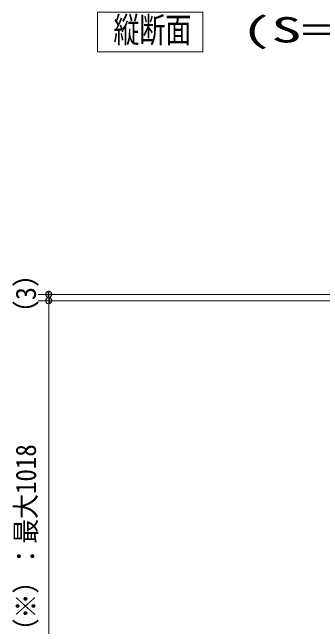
# Model space of a CAD drawing. Units: millimetres on the paper. Extents: x -305 to 305, y -152 to 152.
# Drawn here: x -119.3 to -89.9, y -48.7 to 9.6 of the extents above; entities that cross this region are included whole.
import ezdxf
from ezdxf.enums import TextEntityAlignment as Align

# ---------------------------------------------------------------- set-up
doc = ezdxf.new("R2010")
doc.units = ezdxf.units.MM
doc.layers.add('0-1_RV', color=7, linetype='Continuous', lineweight=9)
doc.layers.add('0-3_0', color=7, linetype='Continuous', lineweight=9)
doc.styles.add('ＭＳ ゴシック', font='')
doc.styles.get('ＭＳ ゴシック').set_extended_font_data('MS Gothic')

# ---------------------------------------------------------------- blocks, each defined once
blk = doc.blocks.new('_DOTSMALL')
at = {"layer": '0-3_0'}
for p, q in [((0.0746, 0.1), (-0.0746, 0.1)), ((0.1223, -0.0248), (-0.1223, -0.0248))]:
    blk.add_line(p, q, dxfattribs=at)
for points in [[(0.125, 0), (0.124, 0.0157), (0.1211, 0.0311), (0.1162, 0.046), (0.1095, 0.0602), (0.1011, 0.0735), (0.0911, 0.0856), (0.0797, 0.0963), (0.067, 0.1055), (0.0532, 0.1131), (0.0386, 0.1189), (0.0234, 0.1228), (0.0078, 0.1248), (-0.0078, 0.1248), (-0.0234, 0.1228), (-0.0386, 0.1189), (-0.0532, 0.1131), (-0.067, 0.1055), (-0.0797, 0.0963), (-0.0911, 0.0856), (-0.1011, 0.0735), (-0.1095, 0.0602), (-0.1162, 0.046), (-0.1211, 0.0311), (-0.124, 0.0157), (-0.125, 0), (0, 0)], [(-0.125, 0), (-0.124, -0.0157), (-0.1211, -0.0311), (-0.1162, -0.046), (-0.1095, -0.0602), (-0.1011, -0.0735), (-0.0911, -0.0856), (-0.0797, -0.0963), (-0.067, -0.1055), (-0.0532, -0.1131), (-0.0386, -0.1189), (-0.0234, -0.1228), (-0.0078, -0.1248), (0.0078, -0.1248), (0.0234, -0.1228), (0.0386, -0.1189), (0.0532, -0.1131), (0.067, -0.1055), (0.0797, -0.0963), (0.0911, -0.0856), (0.1011, -0.0735), (0.1095, -0.0602), (0.1162, -0.046), (0.1211, -0.0311), (0.124, -0.0157), (0.125, 0), (0, 0)]]:
    blk.add_lwpolyline(points, close=True, dxfattribs=at)

msp = doc.modelspace()

# ---------------------------------------------------------------- linework, layer by layer
at = {"layer": '0-1_RV'}
for p, q in [((-111.24, 9.568), (-111.24, 5.822)), ((-111.24, 9.568), (-101.24, 9.568)), ((-101.24, 9.568), (-101.24, 5.822)), ((-111.24, 5.822), (-101.24, 5.822)), ((-81.948, -17.189), (-116.861, -17.189)), ((-115.861, -17.789), (-115.861, -17.189)), ((-105.861, -17.789), (-116.861, -17.789)), ((-78.148, -17.789), (-116.861, -17.789)), ((-115.861, -82.389), (-115.861, -17.789))]:
    msp.add_line(p, q, dxfattribs=at)

# ---------------------------------------------------------------- block references
at = {"layer": '0-1_RV', "xscale": 2.32, "yscale": 2.32}
for p, rotation in [((-115.861, -17.189), 270), ((-115.861, -17.789), 90), ((-115.861, -17.789), 90)]:
    msp.add_blockref('_DOTSMALL', p, dxfattribs=dict(at, rotation=rotation))

# ---------------------------------------------------------------- texts
at = {"layer": '0-1_RV', "style": 'ＭＳ ゴシック'}
for s, width, p in [('縦断面', 0.75, (-109.729, 5.982)), ('(S=1/5)', 1.75, (-97.623, 5.982))]:
    msp.add_text(s, height=2.405, dxfattribs=dict(at, width=width)).set_placement(p, align=Align.BOTTOM_LEFT)
for s, width, p in [('（3）', 0.95, (-116.491, -20.231)), ('窓サッシ外寸法（※）：最大1018', 0.9, (-116.491, -66.829))]:
    msp.add_text(s, height=1.924, rotation=90, dxfattribs=dict(at, width=width)).set_placement(p, align=Align.BOTTOM_LEFT)

doc.saveas('drawing.dxf')
